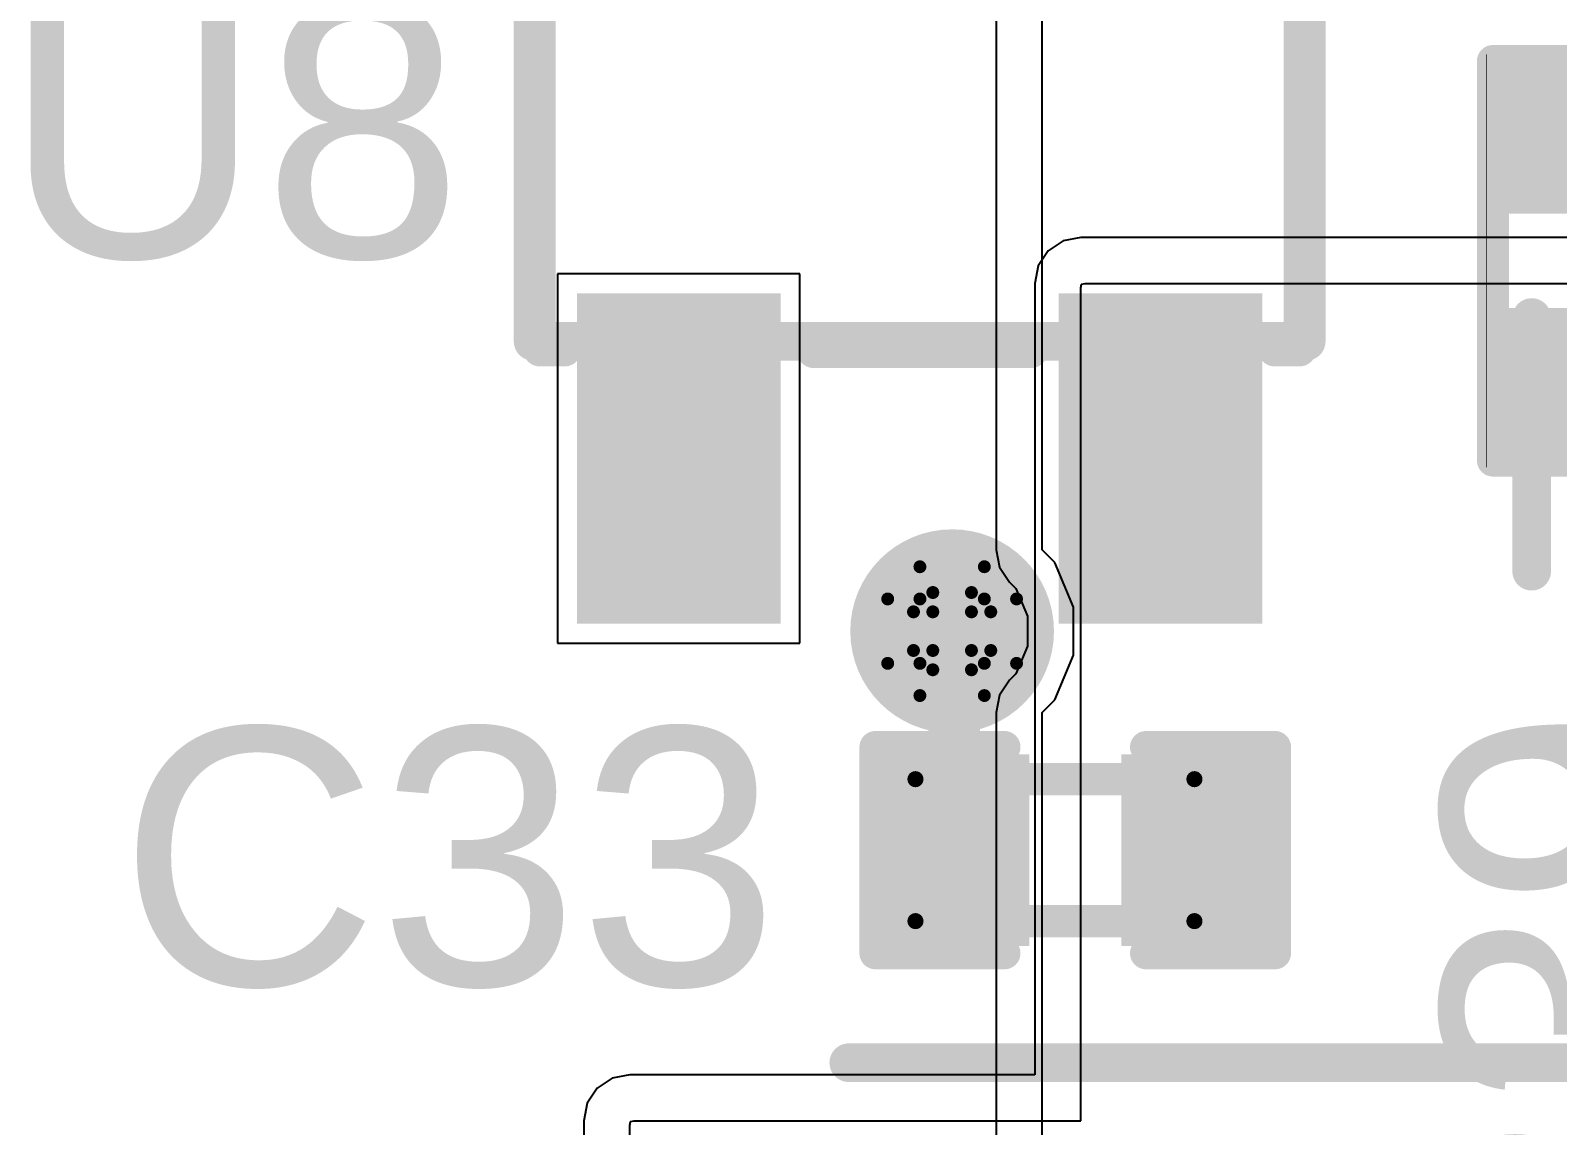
# Model space of a CAD drawing. Header units: inches. Extents: x -0.1 to 17.9, y -0.8 to 4.8.
# Drawn here: x 0.092 to 0.329, y 1.3293 to 1.4992 of the extents above; entities that cross this region are included whole.
import ezdxf

# ---------------------------------------------------------------- set-up
doc = ezdxf.new("R2010")
doc.units = ezdxf.units.IN
doc.header["$MEASUREMENT"] = 0
for name, color, linetype in [('Bottom Layer 1', 5, 'Continuous'), ('Bottom Solder', 6, 'Continuous'), ('Drill Drawing', 1, 'Continuous'), ('GND+Signal', 16, 'Continuous'), ('Pad Holes', 156, 'Continuous'), ('PWR+Signal', 76, 'Continuous'), ('Top 3D Body', 56, 'Continuous'), ('Top Layer 1', 1, 'Continuous'), ('Top Overlay', 2, 'Continuous'), ('Top Paste', 8, 'Continuous'), ('Top Solder', 216, 'Continuous'), ('Via Holes', 16, 'Continuous')]:
    doc.layers.add(name, color=color, linetype=linetype)
doc.styles.add('Arial', font='', dxfattribs={"height": 0.2})
doc.styles.get('Arial').set_extended_font_data('Arial')

# ---------------------------------------------------------------- blocks, each defined once
blk = doc.blocks.new('SOT_23_5_114')
at = {"layer": 'Top Layer 1'}
for points in [[(-0.07284, 0.04921), (-0.02953, 0.04921), (-0.02953, 0.02559), (-0.07284, 0.02559)], [(0.02953, 0.04921), (0.07284, 0.04921), (0.07284, 0.02559), (0.02953, 0.02559)], [(-0.07284, 0.01181), (-0.02953, 0.01181), (-0.02953, -0.01181), (-0.07284, -0.01181)], [(-0.07284, -0.02559), (-0.02953, -0.02559), (-0.02953, -0.04921), (-0.07284, -0.04921)], [(0.02953, -0.02559), (0.07284, -0.02559), (0.07284, -0.04921), (0.02953, -0.04921)]]:
    blk.add_hatch(color=1, dxfattribs=at).paths.add_polyline_path(points)
at = {"layer": 'Top Paste'}
for points in [[(-0.07284, 0.04921), (-0.02953, 0.04921), (-0.02953, 0.02559), (-0.07284, 0.02559)], [(0.02953, 0.04921), (0.07284, 0.04921), (0.07284, 0.02559), (0.02953, 0.02559)], [(-0.07284, 0.01181), (-0.02953, 0.01181), (-0.02953, -0.01181), (-0.07284, -0.01181)], [(-0.07284, -0.02559), (-0.02953, -0.02559), (-0.02953, -0.04921), (-0.07284, -0.04921)], [(0.02953, -0.02559), (0.07284, -0.02559), (0.07284, -0.04921), (0.02953, -0.04921)]]:
    blk.add_hatch(color=8, dxfattribs=at).paths.add_polyline_path(points)
at = {"layer": 'Top Solder'}
for points in [[(-0.07684, 0.05321), (-0.02553, 0.05321), (-0.02553, 0.02159), (-0.07684, 0.02159)], [(0.02553, 0.05321), (0.07684, 0.05321), (0.07684, 0.02159), (0.02553, 0.02159)], [(-0.07684, 0.01581), (-0.02553, 0.01581), (-0.02553, -0.01581), (-0.07684, -0.01581)], [(-0.07684, -0.02159), (-0.02553, -0.02159), (-0.02553, -0.05321), (-0.07684, -0.05321)], [(0.02553, -0.02159), (0.07684, -0.02159), (0.07684, -0.05321), (0.02553, -0.05321)]]:
    blk.add_hatch(color=216, dxfattribs=at).paths.add_polyline_path(points)
at = {"layer": 'Top Overlay'}
for points in [[(-0.03461, 0.05506, 0.005, 0.005, 0), (-0.03461, 0.059, 0.005, 0.005, 0)], [(0.03439, 0.059, 0.005, 0.005, 0), (-0.03461, 0.059, 0.005, 0.005, 0)], [(0.03439, 0.05506, 0.005, 0.005, 0), (0.03439, 0.059, 0.005, 0.005, 0)], [(-0.084, 0.032, 0.005, 0.005, 0), (-0.084, 0.042, 0.005, 0.005, 0)], [(-0.079, 0.037, 0.005, 0.005, 0), (-0.084, 0.042, 0.005, 0.005, 0)], [(-0.084, 0.032, 0.005, 0.005, 0), (-0.079, 0.037, 0.005, 0.005, 0)], [(0.03465, -0.01646, 0.005, 0.005, 0), (0.03465, 0.01732, 0.005, 0.005, 0)], [(-0.03461, -0.059, 0.005, 0.005, 0), (-0.03461, -0.05506, 0.005, 0.005, 0)], [(0.03439, -0.059, 0.005, 0.005, 0), (0.03439, -0.05506, 0.005, 0.005, 0)], [(0.03439, -0.059, 0.005, 0.005, 0), (-0.03461, -0.059, 0.005, 0.005, 0)]]:
    blk.add_lwpolyline(points, format="xyseb", dxfattribs=at)
for points in [[(-0.03586, 0.059, 0.0025, 0.0025, 1), (-0.03336, 0.059, 0.0025, 0.0025, 1)], [(-0.03586, 0.059, 0.0025, 0.0025, 1), (-0.03336, 0.059, 0.0025, 0.0025, 1)], [(0.03314, 0.059, 0.0025, 0.0025, 1), (0.03564, 0.059, 0.0025, 0.0025, 1)], [(0.03314, 0.059, 0.0025, 0.0025, 1), (0.03564, 0.059, 0.0025, 0.0025, 1)], [(-0.03586, 0.05506, 0.0025, 0.0025, 1), (-0.03336, 0.05506, 0.0025, 0.0025, 1)], [(0.03314, 0.05506, 0.0025, 0.0025, 1), (0.03564, 0.05506, 0.0025, 0.0025, 1)], [(-0.08525, 0.042, 0.0025, 0.0025, 1), (-0.08275, 0.042, 0.0025, 0.0025, 1)], [(-0.08525, 0.042, 0.0025, 0.0025, 1), (-0.08275, 0.042, 0.0025, 0.0025, 1)], [(-0.08025, 0.037, 0.0025, 0.0025, 1), (-0.07775, 0.037, 0.0025, 0.0025, 1)], [(-0.08025, 0.037, 0.0025, 0.0025, 1), (-0.07775, 0.037, 0.0025, 0.0025, 1)], [(-0.08525, 0.032, 0.0025, 0.0025, 1), (-0.08275, 0.032, 0.0025, 0.0025, 1)], [(-0.08525, 0.032, 0.0025, 0.0025, 1), (-0.08275, 0.032, 0.0025, 0.0025, 1)], [(0.0334, 0.01732, 0.0025, 0.0025, 1), (0.0359, 0.01732, 0.0025, 0.0025, 1)], [(0.0334, -0.01646, 0.0025, 0.0025, 1), (0.0359, -0.01646, 0.0025, 0.0025, 1)], [(-0.03586, -0.05506, 0.0025, 0.0025, 1), (-0.03336, -0.05506, 0.0025, 0.0025, 1)], [(0.03314, -0.05506, 0.0025, 0.0025, 1), (0.03564, -0.05506, 0.0025, 0.0025, 1)], [(-0.03586, -0.059, 0.0025, 0.0025, 1), (-0.03336, -0.059, 0.0025, 0.0025, 1)], [(-0.03586, -0.059, 0.0025, 0.0025, 1), (-0.03336, -0.059, 0.0025, 0.0025, 1)], [(0.03314, -0.059, 0.0025, 0.0025, 1), (0.03564, -0.059, 0.0025, 0.0025, 1)], [(0.03314, -0.059, 0.0025, 0.0025, 1), (0.03564, -0.059, 0.0025, 0.0025, 1)]]:
    blk.add_lwpolyline(points, format="xyseb", close=True, dxfattribs=at)
blk = doc.blocks.new('R___0402_133')
at = {"layer": 'Top Layer 1'}
for points in [[(-0.0275, -0.0125), (-0.0275, 0.0125), (-0.0095, 0.0125), (-0.0095, -0.0125)], [(0.0095, -0.0125), (0.0095, 0.0125), (0.0275, 0.0125), (0.0275, -0.0125)]]:
    blk.add_hatch(color=1, dxfattribs=at).paths.add_polyline_path(points)
at = {"layer": 'Top Paste'}
for points in [[(-0.0275, -0.0125), (-0.0275, 0.0125), (-0.0095, 0.0125), (-0.0095, -0.0125)], [(0.0095, -0.0125), (0.0095, 0.0125), (0.0275, 0.0125), (0.0275, -0.0125)]]:
    blk.add_hatch(color=8, dxfattribs=at).paths.add_polyline_path(points)
at = {"layer": 'Top Solder'}
for points in [[(-0.02967, -0.01466), (-0.02967, 0.01467), (-0.00734, 0.01467), (-0.00734, -0.01466)], [(0.00733, -0.01466), (0.00733, 0.01467), (0.02966, 0.01467), (0.02966, -0.01466)]]:
    blk.add_hatch(color=216, dxfattribs=at).paths.add_polyline_path(points)
at = {"layer": 'Top Overlay'}
for points in [[(-0.031, -0.016, 0.005, 0.005, 0), (-0.031, 0.016, 0.005, 0.005, 0)], [(0.031, 0.016, 0.005, 0.005, 0), (-0.031, 0.016, 0.005, 0.005, 0)], [(0.031, -0.016, 0.005, 0.005, 0), (0.031, 0.016, 0.005, 0.005, 0)], [(0.031, -0.016, 0.005, 0.005, 0), (-0.031, -0.016, 0.005, 0.005, 0)], [(0.032, -0.017, 0.000127, 0.000127, 0), (-0.032, -0.017, 0.000127, 0.000127, 0)]]:
    blk.add_lwpolyline(points, format="xyseb", dxfattribs=at)
for points in [[(-0.03225, 0.016, 0.0025, 0.0025, 1), (-0.02975, 0.016, 0.0025, 0.0025, 1)], [(-0.03225, 0.016, 0.0025, 0.0025, 1), (-0.02975, 0.016, 0.0025, 0.0025, 1)], [(0.02975, 0.016, 0.0025, 0.0025, 1), (0.03225, 0.016, 0.0025, 0.0025, 1)], [(0.02975, 0.016, 0.0025, 0.0025, 1), (0.03225, 0.016, 0.0025, 0.0025, 1)], [(-0.03225, -0.016, 0.0025, 0.0025, 1), (-0.02975, -0.016, 0.0025, 0.0025, 1)], [(-0.03225, -0.016, 0.0025, 0.0025, 1), (-0.02975, -0.016, 0.0025, 0.0025, 1)], [(0.02975, -0.016, 0.0025, 0.0025, 1), (0.03225, -0.016, 0.0025, 0.0025, 1)], [(0.02975, -0.016, 0.0025, 0.0025, 1), (0.03225, -0.016, 0.0025, 0.0025, 1)], [(-0.03203, -0.017, 0.0000635, 0.0000635, 1), (-0.03197, -0.017, 0.0000635, 0.0000635, 1)], [(0.03197, -0.017, 0.0000635, 0.0000635, 1), (0.03203, -0.017, 0.0000635, 0.0000635, 1)]]:
    blk.add_lwpolyline(points, format="xyseb", close=True, dxfattribs=at)
blk = doc.blocks.new('C___0402_215')
at = {"layer": 'Top Layer 1'}
for points in [[(-0.0275, -0.0125), (-0.0275, 0.0125), (-0.0095, 0.0125), (-0.0095, -0.0125)], [(0.0095, -0.0125), (0.0095, 0.0125), (0.0275, 0.0125), (0.0275, -0.0125)]]:
    blk.add_hatch(color=1, dxfattribs=at).paths.add_polyline_path(points)
at = {"layer": 'Top Paste'}
for points in [[(-0.0275, -0.0125), (-0.0275, 0.0125), (-0.0095, 0.0125), (-0.0095, -0.0125)], [(0.0095, -0.0125), (0.0095, 0.0125), (0.0275, 0.0125), (0.0275, -0.0125)]]:
    blk.add_hatch(color=8, dxfattribs=at).paths.add_polyline_path(points)
at = {"layer": 'Top Solder'}
for points in [[(-0.02986, -0.01486), (-0.02986, 0.01486), (-0.00714, 0.01486), (-0.00714, -0.01486)], [(0.00714, -0.01486), (0.00714, 0.01486), (0.02986, 0.01486), (0.02986, -0.01486)]]:
    blk.add_hatch(color=216, dxfattribs=at).paths.add_polyline_path(points)
at = {"layer": 'Top Overlay'}
for points in [[(-0.011, 0.016, 0.005, 0.005, 0), (-0.031, 0.016, 0.005, 0.005, 0)], [(-0.031, 0.016, 0.005, 0.005, 0), (-0.031, -0.016, 0.005, 0.005, 0)], [(0.031, 0.016, 0.005, 0.005, 0), (0.011, 0.016, 0.005, 0.005, 0)], [(0.031, 0.016, 0.005, 0.005, 0), (0.031, -0.016, 0.005, 0.005, 0)], [(-0.011, -0.016, 0.005, 0.005, 0), (-0.031, -0.016, 0.005, 0.005, 0)], [(0.031, -0.016, 0.005, 0.005, 0), (0.011, -0.016, 0.005, 0.005, 0)]]:
    blk.add_lwpolyline(points, format="xyseb", dxfattribs=at)
for points in [[(-0.03225, 0.016, 0.0025, 0.0025, 1), (-0.02975, 0.016, 0.0025, 0.0025, 1)], [(-0.03225, 0.016, 0.0025, 0.0025, 1), (-0.02975, 0.016, 0.0025, 0.0025, 1)], [(-0.01225, 0.016, 0.0025, 0.0025, 1), (-0.00975, 0.016, 0.0025, 0.0025, 1)], [(0.00975, 0.016, 0.0025, 0.0025, 1), (0.01225, 0.016, 0.0025, 0.0025, 1)], [(0.02975, 0.016, 0.0025, 0.0025, 1), (0.03225, 0.016, 0.0025, 0.0025, 1)], [(0.02975, 0.016, 0.0025, 0.0025, 1), (0.03225, 0.016, 0.0025, 0.0025, 1)], [(-0.03225, -0.016, 0.0025, 0.0025, 1), (-0.02975, -0.016, 0.0025, 0.0025, 1)], [(-0.03225, -0.016, 0.0025, 0.0025, 1), (-0.02975, -0.016, 0.0025, 0.0025, 1)], [(-0.01225, -0.016, 0.0025, 0.0025, 1), (-0.00975, -0.016, 0.0025, 0.0025, 1)], [(0.00975, -0.016, 0.0025, 0.0025, 1), (0.01225, -0.016, 0.0025, 0.0025, 1)], [(0.02975, -0.016, 0.0025, 0.0025, 1), (0.03225, -0.016, 0.0025, 0.0025, 1)], [(0.02975, -0.016, 0.0025, 0.0025, 1), (0.03225, -0.016, 0.0025, 0.0025, 1)]]:
    blk.add_lwpolyline(points, format="xyseb", close=True, dxfattribs=at)

msp = doc.modelspace()

# ---------------------------------------------------------------- hatches: boundary and pattern name
at = {"layer": 'Bottom Layer 1'}
h = msp.add_hatch(color=5, dxfattribs=at)
edge = h.paths.add_edge_path()
edge.add_arc((0.23504, 1.406), 0.01181, 0, 360)
at = {"layer": 'Bottom Solder'}
h = msp.add_hatch(color=6, dxfattribs=at)
edge = h.paths.add_edge_path()
edge.add_arc((0.23504, 1.406), 0.01581, 0, 360)
at = {"layer": 'GND+Signal'}
h = msp.add_hatch(color=16, dxfattribs=at)
edge = h.paths.add_edge_path()
edge.add_arc((0.23504, 1.406), 0.01181, 0, 360)
at = {"layer": 'Pad Holes'}
h = msp.add_hatch(color=7, dxfattribs=at)
edge = h.paths.add_edge_path()
edge.add_arc((0.325, 1.45469), 0.0015, 0, 360)
h = msp.add_hatch(color=7, dxfattribs=at)
edge = h.paths.add_edge_path()
edge.add_arc((0.17, 1.451), 0.0015, 0, 360)
h = msp.add_hatch(color=7, dxfattribs=at)
edge = h.paths.add_edge_path()
edge.add_arc((0.17, 1.451), 0.0015, 0, 360)
h = msp.add_hatch(color=7, dxfattribs=at)
edge = h.paths.add_edge_path()
edge.add_arc((0.29, 1.451), 0.0015, 0, 360)
h = msp.add_hatch(color=7, dxfattribs=at)
edge = h.paths.add_edge_path()
edge.add_arc((0.29, 1.451), 0.0015, 0, 360)
h = msp.add_hatch(color=7, dxfattribs=at)
edge = h.paths.add_edge_path()
edge.add_arc((0.325, 1.41531), 0.0015, 0, 360)
h = msp.add_hatch(color=7, dxfattribs=at)
edge = h.paths.add_edge_path()
edge.add_arc((0.22935, 1.38302), 0.00125, 0, 360)
h = msp.add_hatch(color=7, dxfattribs=at)
edge = h.paths.add_edge_path()
edge.add_arc((0.27265, 1.38302), 0.00125, 0, 360)
h = msp.add_hatch(color=7, dxfattribs=at)
edge = h.paths.add_edge_path()
edge.add_arc((0.22935, 1.36098), 0.00125, 0, 360)
h = msp.add_hatch(color=7, dxfattribs=at)
edge = h.paths.add_edge_path()
edge.add_arc((0.27265, 1.36098), 0.00125, 0, 360)
h = msp.add_hatch(color=7, dxfattribs=at)
edge = h.paths.add_edge_path()
edge.add_arc((0.219, 1.339), 0.0015, 0, 360)
at = {"layer": 'PWR+Signal'}
h = msp.add_hatch(color=76, dxfattribs=at)
edge = h.paths.add_edge_path()
edge.add_arc((0.23504, 1.406), 0.01181, 0, 360)
at = {"layer": 'Top 3D Body'}
h = msp.add_hatch(color=56, dxfattribs=at)
edge = h.paths.add_edge_path()
edge.add_arc((0.325, 1.45469), 0.0015, 0, 360)
h = msp.add_hatch(color=56, dxfattribs=at)
edge = h.paths.add_edge_path()
edge.add_arc((0.17, 1.451), 0.0015, 0, 360)
h = msp.add_hatch(color=56, dxfattribs=at)
edge = h.paths.add_edge_path()
edge.add_arc((0.17, 1.451), 0.0015, 0, 360)
h = msp.add_hatch(color=56, dxfattribs=at)
edge = h.paths.add_edge_path()
edge.add_arc((0.29, 1.451), 0.0015, 0, 360)
h = msp.add_hatch(color=56, dxfattribs=at)
edge = h.paths.add_edge_path()
edge.add_arc((0.29, 1.451), 0.0015, 0, 360)
h = msp.add_hatch(color=56, dxfattribs=at)
edge = h.paths.add_edge_path()
edge.add_arc((0.325, 1.41531), 0.0015, 0, 360)
h = msp.add_hatch(color=56, dxfattribs=at)
edge = h.paths.add_edge_path()
edge.add_arc((0.22935, 1.38302), 0.00125, 0, 360)
h = msp.add_hatch(color=56, dxfattribs=at)
edge = h.paths.add_edge_path()
edge.add_arc((0.27265, 1.38302), 0.00125, 0, 360)
h = msp.add_hatch(color=56, dxfattribs=at)
edge = h.paths.add_edge_path()
edge.add_arc((0.22935, 1.36098), 0.00125, 0, 360)
h = msp.add_hatch(color=56, dxfattribs=at)
edge = h.paths.add_edge_path()
edge.add_arc((0.27265, 1.36098), 0.00125, 0, 360)
h = msp.add_hatch(color=56, dxfattribs=at)
edge = h.paths.add_edge_path()
edge.add_arc((0.219, 1.339), 0.0015, 0, 360)
at = {"layer": 'Top Layer 1'}
h = msp.add_hatch(color=1, dxfattribs=at)
edge = h.paths.add_edge_path()
edge.add_arc((0.23504, 1.406), 0.01181, 0, 360)
at = {"layer": 'Via Holes'}
h = msp.add_hatch(color=7, dxfattribs=at)
edge = h.paths.add_edge_path()
edge.add_arc((0.23504, 1.406), 0.00591, 0, 360)

# ---------------------------------------------------------------- linework, layer by layer
at = {"layer": 'Drill Drawing'}
for points in [[(0.23004, 1.411, 0.002, 0.002, 0), (0.23004, 1.416, 0.002, 0.002, 0)], [(0.23004, 1.416, 0.002, 0.002, 0), (0.24004, 1.416, 0.002, 0.002, 0)], [(0.24004, 1.411, 0.002, 0.002, 0), (0.24004, 1.416, 0.002, 0.002, 0)], [(0.23204, 1.409, 0.002, 0.002, 0), (0.23204, 1.412, 0.002, 0.002, 0)], [(0.23204, 1.412, 0.002, 0.002, 0), (0.23804, 1.412, 0.002, 0.002, 0)], [(0.23804, 1.409, 0.002, 0.002, 0), (0.23804, 1.412, 0.002, 0.002, 0)], [(0.22504, 1.401, 0.002, 0.002, 0), (0.22504, 1.411, 0.002, 0.002, 0)], [(0.22504, 1.411, 0.002, 0.002, 0), (0.23004, 1.411, 0.002, 0.002, 0)], [(0.24004, 1.411, 0.002, 0.002, 0), (0.24504, 1.411, 0.002, 0.002, 0)], [(0.24504, 1.401, 0.002, 0.002, 0), (0.24504, 1.411, 0.002, 0.002, 0)], [(0.22904, 1.403, 0.002, 0.002, 0), (0.22904, 1.409, 0.002, 0.002, 0)], [(0.22904, 1.409, 0.002, 0.002, 0), (0.23204, 1.409, 0.002, 0.002, 0)], [(0.23804, 1.409, 0.002, 0.002, 0), (0.24104, 1.409, 0.002, 0.002, 0)], [(0.24104, 1.403, 0.002, 0.002, 0), (0.24104, 1.409, 0.002, 0.002, 0)], [(0.22904, 1.403, 0.002, 0.002, 0), (0.23204, 1.403, 0.002, 0.002, 0)], [(0.23204, 1.4, 0.002, 0.002, 0), (0.23204, 1.403, 0.002, 0.002, 0)], [(0.23804, 1.403, 0.002, 0.002, 0), (0.24104, 1.403, 0.002, 0.002, 0)], [(0.23804, 1.4, 0.002, 0.002, 0), (0.23804, 1.403, 0.002, 0.002, 0)], [(0.22504, 1.401, 0.002, 0.002, 0), (0.23004, 1.401, 0.002, 0.002, 0)], [(0.23004, 1.396, 0.002, 0.002, 0), (0.23004, 1.401, 0.002, 0.002, 0)], [(0.23204, 1.4, 0.002, 0.002, 0), (0.23804, 1.4, 0.002, 0.002, 0)], [(0.24004, 1.401, 0.002, 0.002, 0), (0.24504, 1.401, 0.002, 0.002, 0)], [(0.24004, 1.396, 0.002, 0.002, 0), (0.24004, 1.401, 0.002, 0.002, 0)], [(0.23004, 1.396, 0.002, 0.002, 0), (0.24004, 1.396, 0.002, 0.002, 0)]]:
    msp.add_lwpolyline(points, format="xyseb", dxfattribs=at)
for points in [[(0.22954, 1.416, 0.001, 0.001, 1), (0.23054, 1.416, 0.001, 0.001, 1)], [(0.22954, 1.416, 0.001, 0.001, 1), (0.23054, 1.416, 0.001, 0.001, 1)], [(0.23954, 1.416, 0.001, 0.001, 1), (0.24054, 1.416, 0.001, 0.001, 1)], [(0.23954, 1.416, 0.001, 0.001, 1), (0.24054, 1.416, 0.001, 0.001, 1)], [(0.23154, 1.412, 0.001, 0.001, 1), (0.23254, 1.412, 0.001, 0.001, 1)], [(0.23154, 1.412, 0.001, 0.001, 1), (0.23254, 1.412, 0.001, 0.001, 1)], [(0.23754, 1.412, 0.001, 0.001, 1), (0.23854, 1.412, 0.001, 0.001, 1)], [(0.23754, 1.412, 0.001, 0.001, 1), (0.23854, 1.412, 0.001, 0.001, 1)], [(0.22454, 1.411, 0.001, 0.001, 1), (0.22554, 1.411, 0.001, 0.001, 1)], [(0.22454, 1.411, 0.001, 0.001, 1), (0.22554, 1.411, 0.001, 0.001, 1)], [(0.22954, 1.411, 0.001, 0.001, 1), (0.23054, 1.411, 0.001, 0.001, 1)], [(0.22954, 1.411, 0.001, 0.001, 1), (0.23054, 1.411, 0.001, 0.001, 1)], [(0.23954, 1.411, 0.001, 0.001, 1), (0.24054, 1.411, 0.001, 0.001, 1)], [(0.23954, 1.411, 0.001, 0.001, 1), (0.24054, 1.411, 0.001, 0.001, 1)], [(0.24454, 1.411, 0.001, 0.001, 1), (0.24554, 1.411, 0.001, 0.001, 1)], [(0.24454, 1.411, 0.001, 0.001, 1), (0.24554, 1.411, 0.001, 0.001, 1)], [(0.22854, 1.409, 0.001, 0.001, 1), (0.22954, 1.409, 0.001, 0.001, 1)], [(0.22854, 1.409, 0.001, 0.001, 1), (0.22954, 1.409, 0.001, 0.001, 1)], [(0.23154, 1.409, 0.001, 0.001, 1), (0.23254, 1.409, 0.001, 0.001, 1)], [(0.23154, 1.409, 0.001, 0.001, 1), (0.23254, 1.409, 0.001, 0.001, 1)], [(0.23754, 1.409, 0.001, 0.001, 1), (0.23854, 1.409, 0.001, 0.001, 1)], [(0.23754, 1.409, 0.001, 0.001, 1), (0.23854, 1.409, 0.001, 0.001, 1)], [(0.24054, 1.409, 0.001, 0.001, 1), (0.24154, 1.409, 0.001, 0.001, 1)], [(0.24054, 1.409, 0.001, 0.001, 1), (0.24154, 1.409, 0.001, 0.001, 1)], [(0.22854, 1.403, 0.001, 0.001, 1), (0.22954, 1.403, 0.001, 0.001, 1)], [(0.22854, 1.403, 0.001, 0.001, 1), (0.22954, 1.403, 0.001, 0.001, 1)], [(0.23154, 1.403, 0.001, 0.001, 1), (0.23254, 1.403, 0.001, 0.001, 1)], [(0.23154, 1.403, 0.001, 0.001, 1), (0.23254, 1.403, 0.001, 0.001, 1)], [(0.23754, 1.403, 0.001, 0.001, 1), (0.23854, 1.403, 0.001, 0.001, 1)], [(0.23754, 1.403, 0.001, 0.001, 1), (0.23854, 1.403, 0.001, 0.001, 1)], [(0.24054, 1.403, 0.001, 0.001, 1), (0.24154, 1.403, 0.001, 0.001, 1)], [(0.24054, 1.403, 0.001, 0.001, 1), (0.24154, 1.403, 0.001, 0.001, 1)], [(0.22454, 1.401, 0.001, 0.001, 1), (0.22554, 1.401, 0.001, 0.001, 1)], [(0.22454, 1.401, 0.001, 0.001, 1), (0.22554, 1.401, 0.001, 0.001, 1)], [(0.22954, 1.401, 0.001, 0.001, 1), (0.23054, 1.401, 0.001, 0.001, 1)], [(0.22954, 1.401, 0.001, 0.001, 1), (0.23054, 1.401, 0.001, 0.001, 1)], [(0.23154, 1.4, 0.001, 0.001, 1), (0.23254, 1.4, 0.001, 0.001, 1)], [(0.23154, 1.4, 0.001, 0.001, 1), (0.23254, 1.4, 0.001, 0.001, 1)], [(0.23754, 1.4, 0.001, 0.001, 1), (0.23854, 1.4, 0.001, 0.001, 1)], [(0.23754, 1.4, 0.001, 0.001, 1), (0.23854, 1.4, 0.001, 0.001, 1)], [(0.23954, 1.401, 0.001, 0.001, 1), (0.24054, 1.401, 0.001, 0.001, 1)], [(0.23954, 1.401, 0.001, 0.001, 1), (0.24054, 1.401, 0.001, 0.001, 1)], [(0.24454, 1.401, 0.001, 0.001, 1), (0.24554, 1.401, 0.001, 0.001, 1)], [(0.24454, 1.401, 0.001, 0.001, 1), (0.24554, 1.401, 0.001, 0.001, 1)], [(0.22954, 1.396, 0.001, 0.001, 1), (0.23054, 1.396, 0.001, 0.001, 1)], [(0.22954, 1.396, 0.001, 0.001, 1), (0.23054, 1.396, 0.001, 0.001, 1)], [(0.23954, 1.396, 0.001, 0.001, 1), (0.24054, 1.396, 0.001, 0.001, 1)], [(0.23954, 1.396, 0.001, 0.001, 1), (0.24054, 1.396, 0.001, 0.001, 1)]]:
    msp.add_lwpolyline(points, format="xyseb", close=True, dxfattribs=at)
at = {"layer": 'PWR+Signal'}
for p, q in [((0.24186, 1.63933), (0.24186, 1.41865)), ((0.249, 1.41865), (0.249, 1.63933)), ((0.24186, 1.41865), (0.24241, 1.41592)), ((0.25099, 1.41666), (0.249, 1.41865)), ((0.24241, 1.41592), (0.24395, 1.4136)), ((0.25386, 1.40974), (0.25099, 1.41666)), ((0.24395, 1.4136), (0.24494, 1.41261)), ((0.24494, 1.41261), (0.24672, 1.40832)), ((0.24672, 1.40832), (0.24672, 1.40368)), ((0.25386, 1.40226), (0.25386, 1.40974)), ((0.24672, 1.40368), (0.24494, 1.39939)), ((0.25099, 1.39535), (0.25386, 1.40226)), ((0.24395, 1.3984), (0.24241, 1.39608)), ((0.24494, 1.39939), (0.24395, 1.3984)), ((0.24241, 1.39608), (0.24186, 1.39335)), ((0.249, 1.39335), (0.25099, 1.39535)), ((0.24186, 1.39335), (0.24186, 1.26255)), ((0.249, 1.26255), (0.249, 1.39335))]:
    msp.add_line(p, q, dxfattribs=at)
at = {"layer": 'Top 3D Body'}
for points in [[(0.17, 1.451, 0.006, 0.006, 0), (0.17, 1.519, 0.006, 0.006, 0)], [(0.29, 1.451, 0.006, 0.006, 0), (0.29, 1.519, 0.006, 0.006, 0)], [(0.325, 1.41531, 0.006, 0.006, 0), (0.325, 1.45469, 0.006, 0.006, 0)], [(0.17, 1.451, 0.006, 0.006, 0), (0.29, 1.451, 0.006, 0.006, 0)], [(0.22935, 1.38302, 0.005, 0.005, 0), (0.27265, 1.38302, 0.005, 0.005, 0)], [(0.22935, 1.36098, 0.005, 0.005, 0), (0.27265, 1.36098, 0.005, 0.005, 0)], [(0.219, 1.339, 0.006, 0.006, 0), (0.34, 1.339, 0.006, 0.006, 0)]]:
    msp.add_lwpolyline(points, format="xyseb", dxfattribs=at)
for points in [[(0.3235, 1.45469, 0.003, 0.003, 1), (0.3265, 1.45469, 0.003, 0.003, 1)], [(0.1685, 1.451, 0.003, 0.003, 1), (0.1715, 1.451, 0.003, 0.003, 1)], [(0.1685, 1.451, 0.003, 0.003, 1), (0.1715, 1.451, 0.003, 0.003, 1)], [(0.2885, 1.451, 0.003, 0.003, 1), (0.2915, 1.451, 0.003, 0.003, 1)], [(0.2885, 1.451, 0.003, 0.003, 1), (0.2915, 1.451, 0.003, 0.003, 1)], [(0.3235, 1.41531, 0.003, 0.003, 1), (0.3265, 1.41531, 0.003, 0.003, 1)], [(0.2281, 1.38302, 0.0025, 0.0025, 1), (0.2306, 1.38302, 0.0025, 0.0025, 1)], [(0.2714, 1.38302, 0.0025, 0.0025, 1), (0.2739, 1.38302, 0.0025, 0.0025, 1)], [(0.2281, 1.36098, 0.0025, 0.0025, 1), (0.2306, 1.36098, 0.0025, 0.0025, 1)], [(0.2714, 1.36098, 0.0025, 0.0025, 1), (0.2739, 1.36098, 0.0025, 0.0025, 1)], [(0.2175, 1.339, 0.003, 0.003, 1), (0.2205, 1.339, 0.003, 0.003, 1)]]:
    msp.add_lwpolyline(points, format="xyseb", close=True, dxfattribs=at)
at = {"layer": 'Top Layer 1'}
for p, q in [((0.255, 1.46714), (0.25227, 1.46659)), ((0.43786, 1.46714), (0.255, 1.46714)), ((0.24995, 1.46505), (0.24841, 1.46273)), ((0.25227, 1.46659), (0.24995, 1.46505)), ((0.24841, 1.46273), (0.24786, 1.46)), ((0.21141, 1.46147), (0.17379, 1.46147)), ((0.17379, 1.46147), (0.17379, 1.40416)), ((0.21141, 1.40416), (0.21141, 1.46147)), ((0.24786, 1.46), (0.24786, 1.33714)), ((0.25512, 1.45988), (0.2557, 1.46)), ((0.2557, 1.46), (0.445, 1.46)), ((0.255, 1.4593), (0.25512, 1.45988)), ((0.255, 1.33), (0.255, 1.4593)), ((0.17379, 1.40416), (0.21141, 1.40416)), ((0.185, 1.33714), (0.18227, 1.33659)), ((0.24786, 1.33714), (0.185, 1.33714)), ((0.17995, 1.33505), (0.17841, 1.33273)), ((0.18227, 1.33659), (0.17995, 1.33505)), ((0.17841, 1.33273), (0.17786, 1.33)), ((0.17786, 1.33), (0.17786, 1.095)), ((0.185, 1.3293), (0.18512, 1.32988)), ((0.18512, 1.32988), (0.1857, 1.33)), ((0.1857, 1.33), (0.255, 1.33)), ((0.185, 1.0957), (0.185, 1.3293))]:
    msp.add_line(p, q, dxfattribs=at)
for points in [[(0.23504, 1.406, 0.008, 0.008, 0), (0.23535, 1.4057, 0.008, 0.008, 0)], [(0.23535, 1.3723, 0.008, 0.008, 0), (0.23535, 1.4057, 0.008, 0.008, 0)], [(0.23535, 1.3723, 0.008, 0.008, 0), (0.23565, 1.372, 0.008, 0.008, 0)]]:
    msp.add_lwpolyline(points, format="xyseb", dxfattribs=at)
for points in [[(0.23304, 1.406, 0.004, 0.004, 1), (0.23704, 1.406, 0.004, 0.004, 1)], [(0.23335, 1.4057, 0.004, 0.004, 1), (0.23735, 1.4057, 0.004, 0.004, 1)], [(0.23335, 1.4057, 0.004, 0.004, 1), (0.23735, 1.4057, 0.004, 0.004, 1)], [(0.23335, 1.3723, 0.004, 0.004, 1), (0.23735, 1.3723, 0.004, 0.004, 1)], [(0.23335, 1.3723, 0.004, 0.004, 1), (0.23735, 1.3723, 0.004, 0.004, 1)], [(0.23365, 1.372, 0.004, 0.004, 1), (0.23765, 1.372, 0.004, 0.004, 1)]]:
    msp.add_lwpolyline(points, format="xyseb", close=True, dxfattribs=at)

# ---------------------------------------------------------------- block references
for name, p, rotation in [('SOT_23_5_114', (0.23, 1.484), 270), ('R___0402_133', (0.335, 1.4635), 270), ('C___0402_215', (0.25415, 1.372), 180)]:
    msp.add_blockref(name, p, dxfattribs=dict(rotation=rotation))

# ---------------------------------------------------------------- texts
at = {"layer": 'Top Overlay', "style": 'Arial'}
for s, p in [('U8', (0.08768, 1.46401)), ('C33', (0.10568, 1.35101))]:
    msp.add_text(s, height=0.04, dxfattribs=at).set_placement(p)
msp.add_text('R39', height=0.04, rotation=90, dxfattribs=at).set_placement((0.35099, 1.29168))

doc.saveas('drawing.dxf')
